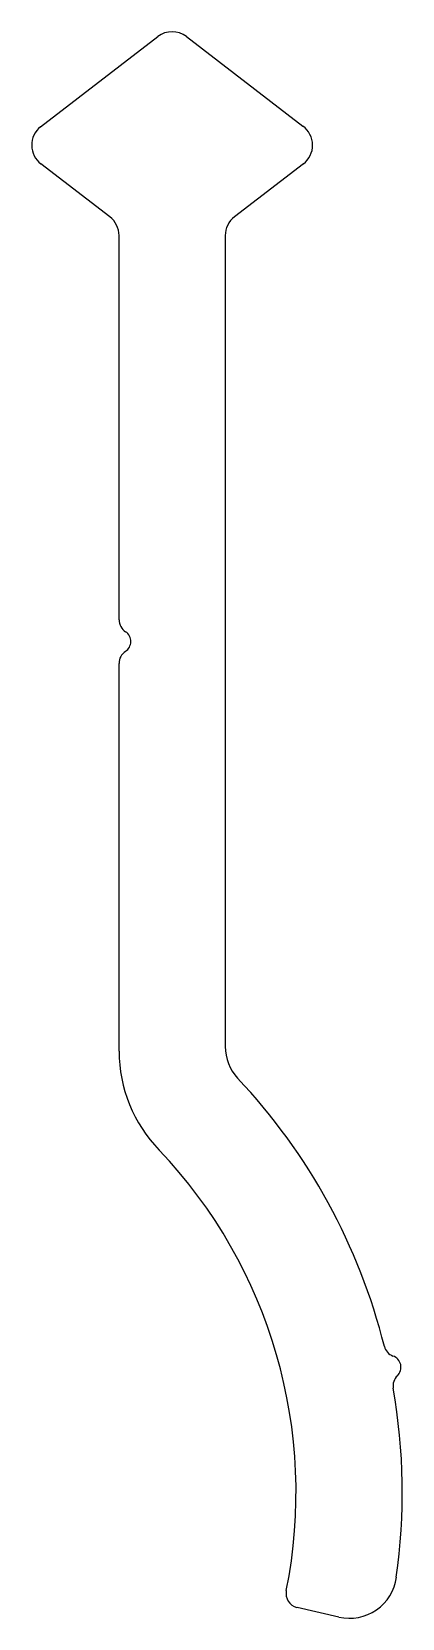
# Model space of a CAD drawing. Extents: x 0 to 7.9, y 1.1 to 34.7.
import ezdxf

# ---------------------------------------------------------------- set-up
doc = ezdxf.new("R2010")
doc.units = 0
doc.layers.get('0').update_dxf_attribs({"linetype": 'CONTINUOUS'})

msp = doc.modelspace()

# ---------------------------------------------------------------- linework, layer by layer
for p, q in [((0.207, 32.679), (2.692, 34.585)), ((3.301, 34.585), (3.301, 34.585)), ((3.301, 34.585), (5.766, 32.694)), ((1.676, 30.773), (0.217, 31.893)), ((5.776, 31.893), (4.317, 30.773)), ((1.871, 22.25), (1.871, 30.377)), ((4.121, 30.377), (4.121, 13.227)), ((1.871, 13.127), (1.871, 21.328)), ((6.529, 1.156), (5.641, 1.361)), ((6.529, 1.156), (6.529, 1.156))]:
    msp.add_line(p, q)
for centre, radius, start, end in [((2.996, 34.189), 0.5, 52.4974, 127.503), ((0.521, 32.289), 0.5, 128.9138, 232.4997), ((5.471, 32.289), 0.5, 307.4984, 53.9082), ((1.371, 30.377), 0.5, 0.0001, 52.501), ((4.621, 30.377), 0.5, 127.4998, 180), ((2.171, 22.25), 0.3, 180, 237.4219), ((1.871, 21.789), 0.25, 303.0457, 56.3626), ((2.171, 21.329), 0.3, 123.0682, 180.0413), ((4.871, 13.127), 3, 180, 224.2246), ((5.121, 13.227), 1, 180, 222.4305), ((-4.879, 3.789), 12.75, 14.0277, 43.4136), ((-4.879, 3.789), 10.5, 348.6054, 43.63), ((7.781, 6.957), 0.3, 194.8712, 248.8212), ((7.593, 6.44), 0.25, 314.0191, 71.3508), ((7.975, 6.045), 0.3, 134.0221, 189.2606), ((-4.879, 3.789), 12.75, 351.9181, 9.9684), ((5.708, 1.653), 0.3, 168.114, 256.9981), ((6.754, 2.13), 1, 256.9981, 352.3529)]:
    msp.add_arc(centre, radius, start, end)

doc.saveas('drawing.dxf')
